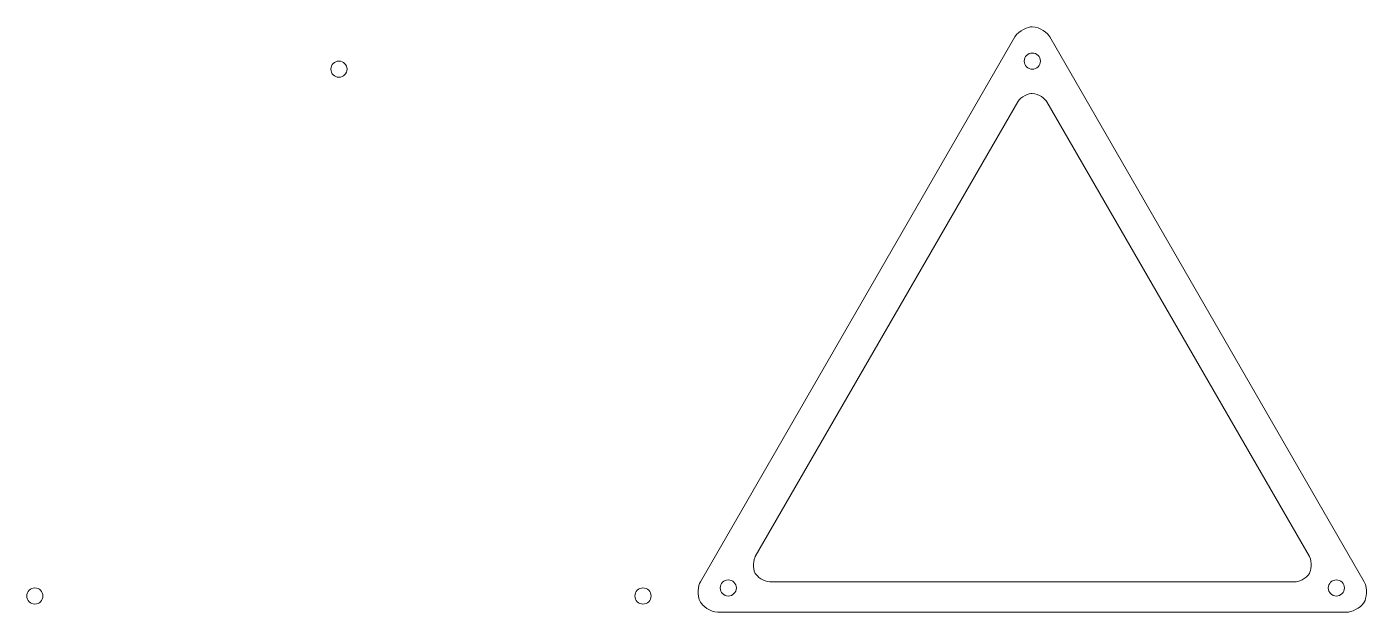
# Model space of a CAD drawing. Header units: millimetres. Extents: x -1903 to -1238, y -57 to 233.
import ezdxf

# ---------------------------------------------------------------- set-up
doc = ezdxf.new("R2010")
doc.units = ezdxf.units.MM
doc.header["$MEASUREMENT"] = 0
doc.layers.add('layer 1', color=7, linetype='Continuous')

msp = doc.modelspace()

# ---------------------------------------------------------------- linework, layer by layer
at = {"layer": 'layer 1', "color": 242, "lineweight": 9}
for centre in [(-1404.2306, 215.7799), (-1747.9773, 211.78), (-1898.7108, -49.2979), (-1597.2439, -49.2979), (-1554.9641, -45.298), (-1253.4972, -45.298)]:
    msp.add_ellipse(centre, major_axis=(0, 4), ratio=1, dxfattribs=at)
for points in [[(-1239.6557, -42.298), (-1237.7312, -45.6313), (-1238.6935, -50.6313), (-1239.6557, -52.298), (-1239.6557, -52.298), (-1241.5802, -55.6313), (-1246.3915, -57.298), (-1248.316, -57.298), (-1248.316, -57.298), (-1248.316, -57.298), (-1560.1452, -57.298), (-1560.1452, -57.298), (-1560.1452, -57.298), (-1563.9942, -57.298), (-1567.8432, -53.9647), (-1568.8055, -52.298), (-1568.8055, -52.298), (-1570.73, -48.9647), (-1569.7677, -43.9647), (-1568.8055, -42.298), (-1568.8055, -42.298), (-1568.8055, -42.298), (-1412.8909, 227.754), (-1412.8909, 227.754), (-1412.8909, 227.754), (-1410.9664, 231.0873), (-1406.1551, 232.754), (-1404.2306, 232.754), (-1404.2306, 232.754), (-1400.3816, 232.754), (-1396.5326, 229.4207), (-1395.5703, 227.754), (-1395.5703, 227.754), (-1395.5703, 227.754), (-1239.6557, -42.298), (-1239.6557, -42.298)], [(-1266.8908, -29.7803), (-1265.2848, -32.562), (-1266.0878, -36.7346), (-1266.8908, -38.1254), (-1266.8908, -38.1254), (-1268.4969, -40.9072), (-1272.5119, -42.298), (-1274.1179, -42.298), (-1274.1179, -42.298), (-1274.1179, -42.298), (-1534.3433, -42.298), (-1534.3433, -42.298), (-1534.3433, -42.298), (-1537.5553, -42.298), (-1540.7674, -39.5163), (-1541.5704, -38.1254), (-1541.5704, -38.1254), (-1543.1764, -35.3437), (-1542.3734, -31.1712), (-1541.5704, -29.7803), (-1541.5704, -29.7803), (-1541.5704, -29.7803), (-1411.4577, 195.5814), (-1411.4577, 195.5814), (-1411.4577, 195.5814), (-1409.8517, 198.3632), (-1405.8366, 199.754), (-1404.2306, 199.754), (-1404.2306, 199.754), (-1401.0186, 199.754), (-1397.8065, 196.9723), (-1397.0035, 195.5814), (-1397.0035, 195.5814), (-1397.0035, 195.5814), (-1266.8908, -29.7803), (-1266.8908, -29.7803)]]:
    msp.add_open_spline(points, degree=3, knots=[0, 0, 0, 0, 0.1, 0.1, 0.1, 0.1, 0.2, 0.2, 0.2, 0.2, 0.3, 0.3, 0.3, 0.3, 0.4, 0.4, 0.4, 0.4, 0.5, 0.5, 0.5, 0.5, 0.6, 0.6, 0.6, 0.6, 0.7, 0.7, 0.7, 0.7, 0.8, 0.8, 0.8, 0.8, 1, 1, 1, 1], dxfattribs=at)

doc.saveas('drawing.dxf')
